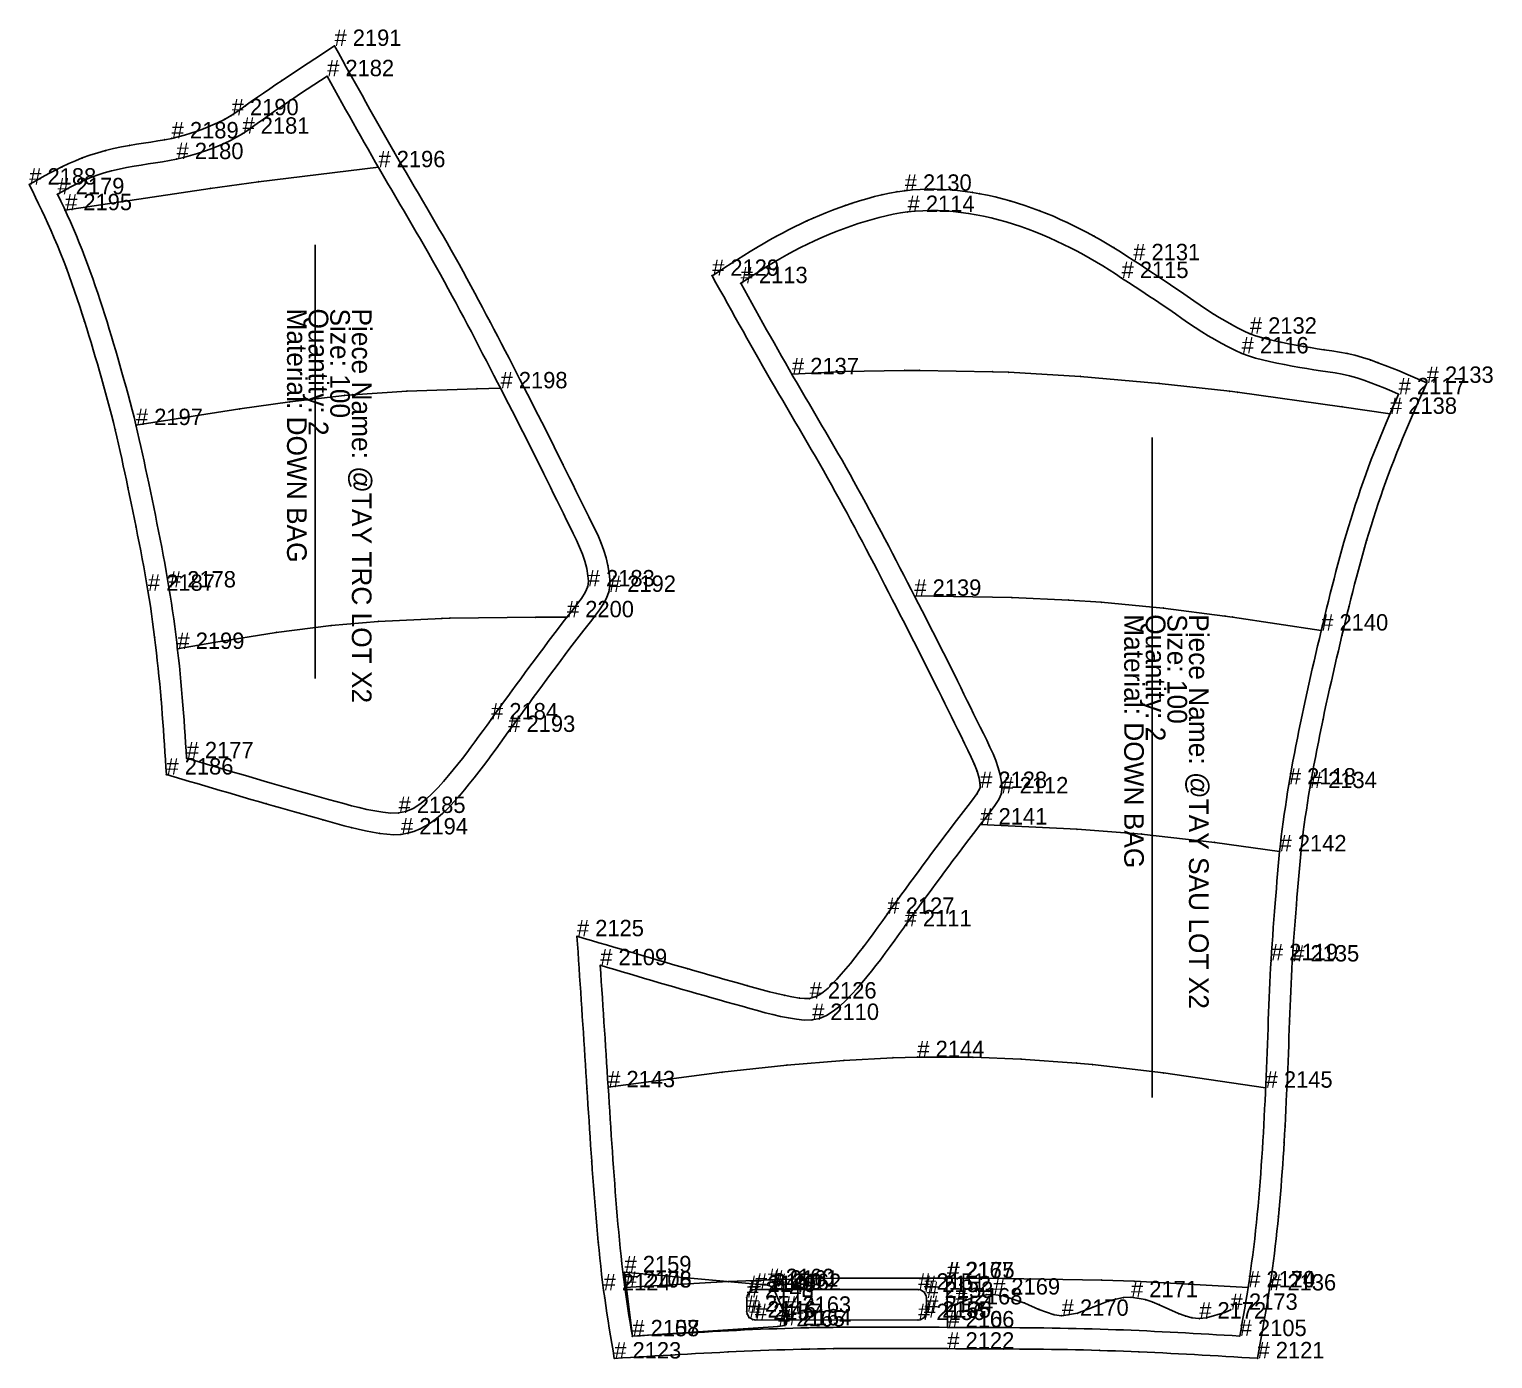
# Model space of a CAD drawing. Header units: metres. Extents: x 0 to 14781, y -73 to 3955.
# Drawn here: x 9127 to 10021, y 2859 to 3670 of the extents above; entities that cross this region are included whole.
import ezdxf

# ---------------------------------------------------------------- set-up
doc = ezdxf.new("R2010")
doc.units = ezdxf.units.M

# ---------------------------------------------------------------- blocks, each defined once
blk = doc.blocks.new('83')
at = {"layer": '1'}
blk.add_lwpolyline([(9877.52, 2858.81), (9872.7, 2859.1), (9867.88, 2859.39), (9863.06, 2859.67), (9858.24, 2859.96), (9853.42, 2860.24), (9848.6, 2860.51), (9843.78, 2860.79), (9838.96, 2861.05), (9834.13, 2861.31), (9829.31, 2861.57), (9824.49, 2861.82), (9819.67, 2862.06), (9814.85, 2862.29), (9810.03, 2862.51), (9805.2, 2862.72), (9800.38, 2862.92), (9795.56, 2863.11), (9790.74, 2863.29), (9785.91, 2863.46), (9781.09, 2863.61), (9776.19, 2863.74), (9771.3, 2863.87), (9766.4, 2863.98), (9761.5, 2864.08), (9756.61, 2864.17), (9751.71, 2864.24), (9746.81, 2864.31), (9741.91, 2864.37), (9737.01, 2864.42), (9732.11, 2864.47), (9727.22, 2864.51), (9722.32, 2864.54), (9717.42, 2864.57), (9712.52, 2864.59), (9707.62, 2864.62), (9702.72, 2864.64), (9697.82, 2864.66), (9692.92, 2864.68), (9688.02, 2864.7), (9683.06, 2864.72), (9678.1, 2864.75), (9673.14, 2864.77), (9668.18, 2864.79), (9663.22, 2864.81), (9658.26, 2864.83), (9653.31, 2864.84), (9648.35, 2864.85), (9643.39, 2864.85), (9638.43, 2864.84), (9633.47, 2864.82), (9628.51, 2864.79), (9623.56, 2864.75), (9618.6, 2864.7), (9613.64, 2864.63), (9608.69, 2864.55), (9603.73, 2864.46), (9598.76, 2864.34), (9593.8, 2864.21), (9588.83, 2864.07), (9583.86, 2863.91), (9578.9, 2863.74), (9573.93, 2863.55), (9568.96, 2863.35), (9564, 2863.14), (9559.03, 2862.91), (9554.07, 2862.68), (9549.11, 2862.44), (9544.14, 2862.18), (9539.18, 2861.92), (9534.21, 2861.65), (9529.25, 2861.37), (9524.29, 2861.09), (9519.32, 2860.8), (9514.36, 2860.51), (9509.4, 2860.21), (9504.43, 2859.91), (9499.47, 2859.61), (9494.51, 2859.3), (9489.54, 2858.99), (9484.58, 2858.68), (9483.8, 2863.3), (9483.03, 2867.92), (9482.27, 2872.53), (9481.51, 2877.15), (9480.78, 2881.77), (9480.06, 2886.4), (9479.37, 2891.03), (9478.7, 2895.66), (9478.07, 2900.29), (9477.44, 2905.19), (9476.85, 2910.09), (9476.29, 2914.99), (9475.76, 2919.9), (9475.26, 2924.81), (9474.77, 2929.72), (9474.31, 2934.65), (9473.86, 2939.59), (9473.43, 2944.52), (9473.01, 2949.46), (9472.61, 2954.4), (9472.22, 2959.34), (9471.84, 2964.28), (9471.48, 2969.22), (9471.12, 2974.16), (9470.77, 2979.1), (9470.43, 2984.04), (9470.1, 2988.99), (9469.77, 2993.93), (9469.45, 2998.88), (9469.13, 3003.82), (9468.82, 3008.77), (9468.5, 3013.71), (9468.19, 3018.66), (9467.88, 3023.6), (9467.56, 3028.5), (9467.25, 3033.39), (9466.94, 3038.28), (9466.62, 3043.18), (9466.3, 3048.07), (9465.98, 3052.96), (9465.67, 3057.85), (9465.34, 3062.75), (9465.02, 3067.64), (9464.7, 3072.53), (9464.38, 3077.43), (9464.06, 3082.32), (9463.73, 3087.21), (9463.41, 3092.1), (9463.08, 3097), (9462.76, 3101.89), (9462.43, 3106.78), (9462.11, 3111.67), (9461.78, 3116.56), (9466.26, 3115.23), (9470.75, 3113.9), (9475.23, 3112.57), (9479.72, 3111.23), (9484.2, 3109.9), (9488.69, 3108.58), (9493.17, 3107.25), (9497.66, 3105.93), (9502.15, 3104.61), (9506.64, 3103.29), (9511.13, 3101.98), (9515.62, 3100.67), (9520.12, 3099.37), (9524.61, 3098.07), (9529.11, 3096.77), (9533.71, 3095.46), (9538.31, 3094.14), (9542.91, 3092.84), (9547.51, 3091.53), (9552.11, 3090.23), (9556.71, 3088.94), (9561.31, 3087.64), (9565.9, 3086.34), (9570.38, 3085.08), (9574.86, 3083.85), (9579.36, 3082.66), (9583.87, 3081.54), (9588.42, 3080.51), (9593, 3079.6), (9597.63, 3078.83), (9600.77, 3078.46), (9603.89, 3078.52), (9607.83, 3079.66), (9610.09, 3080.91), (9612.19, 3082.41), (9615.17, 3084.92), (9617.97, 3087.63), (9620.64, 3090.47), (9623.22, 3093.4), (9626.02, 3096.69), (9628.78, 3100), (9631.49, 3103.35), (9634.16, 3106.73), (9636.79, 3110.14), (9639.77, 3114.12), (9642.72, 3118.12), (9645.64, 3122.15), (9648.55, 3126.19), (9651.45, 3130.24), (9654.19, 3134.04), (9656.93, 3137.83), (9659.69, 3141.61), (9662.45, 3145.39), (9665.22, 3149.17), (9667.99, 3152.93), (9670.76, 3156.7), (9673.32, 3160.16), (9675.88, 3163.62), (9678.45, 3167.07), (9681.03, 3170.53), (9683.62, 3173.98), (9686.49, 3177.78), (9689.36, 3181.57), (9692.24, 3185.35), (9695.11, 3189.11), (9697.98, 3192.83), (9700.68, 3196.33), (9703.39, 3199.87), (9706.15, 3203.52), (9708.05, 3207.11), (9708.07, 3208.91), (9707.39, 3213.18), (9706.16, 3217.32), (9704.6, 3221.35), (9702.62, 3225.84), (9700.52, 3230.26), (9698.36, 3234.65), (9696.39, 3238.65), (9694.43, 3242.64), (9692.46, 3246.64), (9690.5, 3250.64), (9688.53, 3254.65), (9686.56, 3258.64), (9684.59, 3262.64), (9682.61, 3266.64), (9680.48, 3270.92), (9678.35, 3275.19), (9676.2, 3279.47), (9674.05, 3283.73), (9671.9, 3288), (9669.74, 3292.26), (9667.57, 3296.52), (9665.4, 3300.78), (9663.23, 3305.04), (9661.05, 3309.29), (9658.87, 3313.55), (9656.69, 3317.8), (9654.42, 3322.21), (9652.15, 3326.62), (9649.88, 3331.03), (9647.6, 3335.43), (9645.32, 3339.83), (9643.03, 3344.23), (9640.73, 3348.63), (9638.43, 3353.02), (9636.12, 3357.41), (9633.79, 3361.79), (9631.46, 3366.16), (9629.12, 3370.53), (9626.76, 3374.89), (9624.39, 3379.25), (9622.01, 3383.6), (9619.61, 3387.94), (9617.2, 3392.27), (9614.77, 3396.59), (9612.33, 3400.9), (9609.88, 3405.19), (9607.41, 3409.48), (9604.93, 3413.76), (9602.44, 3418.04), (9599.94, 3422.32), (9597.44, 3426.59), (9594.94, 3430.86), (9592.44, 3435.13), (9589.94, 3439.4), (9587.44, 3443.67), (9584.95, 3447.95), (9582.46, 3452.23), (9580.03, 3456.44), (9577.61, 3460.64), (9575.2, 3464.86), (9572.8, 3469.07), (9570.4, 3473.3), (9568.01, 3477.52), (9565.63, 3481.75), (9563.25, 3485.98), (9560.87, 3490.21), (9558.5, 3494.45), (9556.13, 3498.69), (9553.77, 3502.93), (9551.41, 3507.17), (9549.05, 3511.41), (9546.69, 3515.65), (9544.33, 3519.9), (9548.2, 3522.4), (9552.07, 3524.91), (9555.96, 3527.4), (9559.85, 3529.87), (9563.75, 3532.32), (9567.68, 3534.74), (9571.62, 3537.13), (9575.58, 3539.48), (9579.58, 3541.77), (9583.6, 3544.02), (9587.28, 3546.01), (9590.99, 3547.94), (9594.73, 3549.83), (9598.49, 3551.66), (9602.28, 3553.43), (9606.09, 3555.14), (9609.98, 3556.8), (9613.9, 3558.41), (9617.84, 3559.95), (9621.81, 3561.43), (9625.8, 3562.84), (9629.82, 3564.2), (9634.33, 3565.63), (9638.88, 3566.98), (9643.45, 3568.22), (9648.06, 3569.35), (9652.69, 3570.33), (9657.34, 3571.17), (9662.02, 3571.84), (9662.23, 3571.86), (9666.81, 3572.34), (9671.4, 3572.65), (9676.01, 3572.8), (9680.61, 3572.8), (9685.22, 3572.66), (9689.77, 3572.38), (9694.31, 3571.98), (9698.84, 3571.45), (9703.35, 3570.8), (9707.84, 3570.03), (9712.51, 3569.11), (9717.15, 3568.07), (9721.76, 3566.93), (9726.35, 3565.67), (9730.9, 3564.31), (9735.42, 3562.85), (9739.91, 3561.29), (9744.36, 3559.64), (9748.63, 3557.97), (9752.86, 3556.21), (9757.05, 3554.37), (9761.22, 3552.46), (9765.35, 3550.48), (9769.45, 3548.43), (9773.51, 3546.32), (9777.54, 3544.14), (9781.67, 3541.83), (9785.75, 3539.46), (9789.79, 3537.01), (9793.76, 3534.52), (9797.69, 3531.98), (9801.6, 3529.41), (9805.75, 3526.7), (9809.9, 3523.98), (9814.04, 3521.26), (9818.18, 3518.53), (9822.31, 3515.79), (9826.42, 3513.03), (9830.52, 3510.24), (9834.6, 3507.43), (9838.54, 3504.67), (9842.48, 3501.93), (9846.45, 3499.24), (9850.48, 3496.65), (9854.14, 3494.44), (9857.85, 3492.3), (9861.59, 3490.21), (9865.29, 3488.18), (9869.04, 3486.25), (9872.88, 3484.54), (9876.34, 3483.27), (9879.86, 3482.18), (9883.87, 3481.11), (9887.9, 3480.16), (9891.95, 3479.3), (9896.52, 3478.38), (9901.09, 3477.51), (9905.67, 3476.69), (9909.81, 3476), (9913.96, 3475.34), (9918.12, 3474.73), (9922.83, 3474.06), (9927.53, 3473.34), (9932.2, 3472.47), (9936.99, 3471.35), (9941.74, 3470), (9946.44, 3468.48), (9951.1, 3466.83), (9955.42, 3465.21), (9959.71, 3463.52), (9963.97, 3461.79), (9968.22, 3460), (9972.45, 3458.19), (9976.67, 3456.35), (9980.89, 3454.51), (9979.02, 3450.28), (9977.15, 3446.06), (9975.28, 3441.83), (9973.43, 3437.6), (9971.59, 3433.36), (9969.76, 3429.11), (9967.96, 3424.86), (9966.18, 3420.6), (9964.42, 3416.32), (9962.66, 3411.93), (9960.92, 3407.52), (9959.22, 3403.1), (9957.55, 3398.67), (9955.92, 3394.22), (9954.32, 3389.76), (9952.76, 3385.29), (9951.24, 3380.81), (9949.75, 3376.31), (9948.3, 3371.81), (9946.89, 3367.29), (9945.5, 3362.76), (9944.15, 3358.23), (9942.83, 3353.68), (9941.58, 3349.26), (9940.35, 3344.82), (9939.15, 3340.38), (9937.97, 3335.94), (9936.81, 3331.48), (9935.68, 3327.02), (9934.55, 3322.56), (9933.45, 3318.1), (9932.35, 3313.63), (9931.27, 3309.15), (9930.19, 3304.68), (9929.12, 3300.2), (9928.02, 3295.57), (9926.93, 3290.93), (9925.84, 3286.29), (9924.77, 3281.65), (9923.7, 3277.01), (9922.64, 3272.36), (9921.59, 3267.71), (9920.56, 3263.06), (9919.54, 3258.41), (9918.53, 3253.76), (9917.54, 3249.1), (9916.56, 3244.43), (9915.61, 3239.77), (9914.67, 3235.1), (9913.75, 3230.43), (9912.86, 3225.75), (9911.98, 3221.07), (9911.13, 3216.38), (9910.3, 3211.69), (9909.5, 3207), (9908.76, 3202.55), (9908.05, 3198.1), (9907.37, 3193.64), (9906.71, 3189.18), (9906.08, 3184.71), (9905.49, 3180.24), (9904.93, 3175.77), (9904.41, 3171.29), (9903.93, 3166.81), (9903.48, 3162.37), (9903.07, 3157.93), (9902.69, 3153.48), (9902.32, 3149.03), (9901.97, 3144.58), (9901.63, 3140.13), (9901.28, 3135.68), (9900.9, 3130.75), (9900.51, 3125.82), (9900.12, 3120.89), (9899.75, 3115.95), (9899.39, 3111.02), (9899.05, 3106.08), (9898.74, 3101.15), (9898.48, 3096.6), (9898.24, 3092.06), (9898.02, 3087.51), (9897.82, 3082.96), (9897.63, 3078.41), (9897.45, 3073.86), (9897.28, 3069.31), (9897.11, 3064.76), (9896.92, 3059.82), (9896.74, 3054.88), (9896.55, 3049.94), (9896.36, 3045.01), (9896.16, 3040.07), (9895.96, 3035.14), (9895.76, 3030.2), (9895.54, 3025.27), (9895.32, 3020.33), (9895.09, 3015.4), (9894.85, 3010.46), (9894.6, 3005.53), (9894.34, 3000.6), (9894.07, 2995.66), (9893.78, 2990.73), (9893.51, 2986.19), (9893.22, 2981.66), (9892.91, 2977.12), (9892.59, 2972.59), (9892.26, 2968.05), (9891.91, 2963.52), (9891.53, 2958.99), (9891.14, 2954.46), (9890.73, 2949.93), (9890.3, 2945.41), (9889.84, 2940.88), (9889.37, 2936.35), (9888.86, 2931.82), (9888.34, 2927.3), (9887.79, 2922.78), (9887.21, 2918.26), (9886.61, 2913.75), (9885.98, 2909.24), (9885.33, 2904.73), (9884.65, 2900.23), (9883.93, 2895.62), (9883.18, 2891.01), (9882.41, 2886.4), (9881.63, 2881.8), (9880.82, 2877.2), (9880.01, 2872.6), (9879.18, 2868), (9878.35, 2863.41)], close=True, dxfattribs=at)
at = {"layer": '14'}
blk.add_lwpolyline([(9866.66, 2872.37), (9861.93, 2872.65), (9857.2, 2872.93), (9852.47, 2873.2), (9847.74, 2873.48), (9843.01, 2873.75), (9838.28, 2874.02), (9833.55, 2874.28), (9828.81, 2874.54), (9824.08, 2874.79), (9819.35, 2875.03), (9814.62, 2875.26), (9809.89, 2875.49), (9805.15, 2875.7), (9800.42, 2875.91), (9795.69, 2876.1), (9790.96, 2876.28), (9786.22, 2876.45), (9781.49, 2876.6), (9776.57, 2876.75), (9771.66, 2876.87), (9766.74, 2876.99), (9761.83, 2877.09), (9756.92, 2877.18), (9752, 2877.26), (9747.08, 2877.33), (9742.17, 2877.38), (9737.25, 2877.44), (9732.33, 2877.48), (9727.42, 2877.52), (9722.5, 2877.55), (9717.58, 2877.57), (9712.67, 2877.6), (9707.75, 2877.62), (9702.83, 2877.64), (9697.91, 2877.66), (9693, 2877.68), (9688.08, 2877.7), (9683.1, 2877.72), (9678.11, 2877.75), (9673.13, 2877.77), (9668.15, 2877.8), (9663.17, 2877.82), (9658.18, 2877.84), (9653.2, 2877.85), (9648.22, 2877.86), (9643.24, 2877.86), (9638.26, 2877.85), (9633.28, 2877.83), (9628.3, 2877.81), (9623.32, 2877.76), (9618.34, 2877.71), (9613.36, 2877.64), (9608.38, 2877.56), (9603.4, 2877.46), (9598.5, 2877.34), (9593.59, 2877.21), (9588.69, 2877.06), (9583.79, 2876.89), (9578.89, 2876.71), (9573.99, 2876.52), (9569.09, 2876.31), (9564.19, 2876.09), (9559.29, 2875.87), (9554.39, 2875.63), (9549.5, 2875.38), (9544.6, 2875.12), (9539.7, 2874.85), (9534.8, 2874.58), (9529.9, 2874.3), (9525.01, 2874.02), (9520.11, 2873.73), (9515.21, 2873.43), (9510.31, 2873.14), (9505.41, 2872.84), (9500.52, 2872.54), (9495.62, 2872.24), (9494.91, 2876.48), (9494.21, 2880.73), (9493.52, 2884.99), (9492.84, 2889.24), (9492.18, 2893.5), (9491.56, 2897.76), (9490.96, 2902.02), (9490.33, 2906.83), (9489.75, 2911.64), (9489.2, 2916.45), (9488.68, 2921.27), (9488.19, 2926.1), (9487.72, 2930.92), (9487.26, 2935.84), (9486.82, 2940.76), (9486.39, 2945.68), (9485.98, 2950.6), (9485.58, 2955.52), (9485.19, 2960.45), (9484.82, 2965.37), (9484.45, 2970.3), (9484.1, 2975.22), (9483.75, 2980.15), (9483.41, 2985.07), (9483.08, 2990), (9482.75, 2994.93), (9482.43, 2999.86), (9482.11, 3004.79), (9481.79, 3009.72), (9481.48, 3014.65), (9481.16, 3019.57), (9480.85, 3024.5), (9480.53, 3029.46), (9480.21, 3034.42), (9479.89, 3039.37), (9479.56, 3044.33), (9479.24, 3049.29), (9478.92, 3054.24), (9478.59, 3059.2), (9478.27, 3064.15), (9477.94, 3069.11), (9477.61, 3074.06), (9477.28, 3079.02), (9476.96, 3083.98), (9476.63, 3088.93), (9476.3, 3093.89), (9475.97, 3098.84), (9480.47, 3097.51), (9484.97, 3096.17), (9489.46, 3094.83), (9493.96, 3093.5), (9498.46, 3092.17), (9502.96, 3090.84), (9507.47, 3089.52), (9511.97, 3088.2), (9516.48, 3086.89), (9520.99, 3085.58), (9525.51, 3084.28), (9530.15, 3082.95), (9534.79, 3081.63), (9539.44, 3080.32), (9544.08, 3079), (9548.72, 3077.69), (9553.36, 3076.38), (9558, 3075.07), (9562.63, 3073.76), (9567.3, 3072.44), (9571.97, 3071.13), (9576.66, 3069.88), (9581.38, 3068.71), (9586.13, 3067.64), (9590.93, 3066.69), (9595.8, 3065.91), (9600.65, 3065.37), (9605.42, 3065.43), (9609.95, 3066.4), (9614.27, 3068.21), (9618.37, 3070.72), (9622.28, 3073.77), (9625.99, 3077.22), (9629.52, 3080.91), (9632.89, 3084.68), (9635.91, 3088.21), (9638.82, 3091.7), (9641.64, 3095.18), (9644.39, 3098.68), (9647.1, 3102.21), (9650.06, 3106.18), (9653.01, 3110.2), (9655.95, 3114.25), (9658.88, 3118.32), (9661.81, 3122.38), (9661.95, 3122.57), (9664.69, 3126.36), (9667.43, 3130.14), (9670.18, 3133.92), (9672.94, 3137.69), (9675.69, 3141.46), (9678.46, 3145.23), (9681.23, 3148.98), (9683.77, 3152.43), (9686.32, 3155.86), (9688.88, 3159.3), (9691.44, 3162.73), (9694.01, 3166.16), (9696.85, 3169.95), (9699.7, 3173.73), (9702.56, 3177.49), (9705.43, 3181.23), (9708.31, 3184.95), (9711.27, 3188.73), (9714.22, 3192.55), (9717.12, 3196.48), (9719.45, 3200.02), (9721.02, 3203.81), (9721.36, 3207.17), (9721.09, 3210.62), (9720.28, 3215.12), (9719.12, 3219.5), (9717.65, 3223.78), (9715.96, 3227.98), (9714.09, 3232.12), (9712.11, 3236.21), (9710.08, 3240.28), (9708.08, 3244.31), (9706.09, 3248.34), (9704.11, 3252.37), (9702.13, 3256.39), (9700.16, 3260.41), (9698.19, 3264.42), (9696.22, 3268.44), (9694.24, 3272.45), (9692.11, 3276.74), (9689.98, 3281.02), (9687.83, 3285.31), (9685.67, 3289.59), (9683.51, 3293.87), (9681.34, 3298.15), (9679.16, 3302.43), (9676.98, 3306.71), (9674.8, 3310.98), (9672.61, 3315.25), (9670.42, 3319.52), (9668.22, 3323.79), (9665.95, 3328.22), (9663.66, 3332.65), (9661.38, 3337.08), (9659.09, 3341.5), (9656.8, 3345.92), (9654.5, 3350.34), (9652.2, 3354.76), (9649.88, 3359.17), (9647.56, 3363.57), (9645.23, 3367.97), (9642.89, 3372.36), (9640.54, 3376.75), (9638.17, 3381.13), (9635.8, 3385.5), (9633.4, 3389.87), (9631, 3394.22), (9628.57, 3398.57), (9626.14, 3402.91), (9623.69, 3407.22), (9621.23, 3411.53), (9618.75, 3415.83), (9616.26, 3420.12), (9613.77, 3424.41), (9611.26, 3428.69), (9608.76, 3432.98), (9606.25, 3437.26), (9603.74, 3441.54), (9601.23, 3445.82), (9598.73, 3450.11), (9596.23, 3454.39), (9593.74, 3458.69), (9591.42, 3462.71), (9589.11, 3466.75), (9586.81, 3470.78), (9584.51, 3474.82), (9582.22, 3478.87), (9579.94, 3482.91), (9577.66, 3486.96), (9575.38, 3491.02), (9573.11, 3495.07), (9570.85, 3499.13), (9568.58, 3503.19), (9566.32, 3507.25), (9564.06, 3511.31), (9561.8, 3515.37), (9565.76, 3517.92), (9569.73, 3520.47), (9573.72, 3522.99), (9577.72, 3525.48), (9581.74, 3527.92), (9585.8, 3530.31), (9589.9, 3532.63), (9594.09, 3534.91), (9598.33, 3537.1), (9602.62, 3539.22), (9606.94, 3541.26), (9611.3, 3543.21), (9615.7, 3545.08), (9620.14, 3546.87), (9624.61, 3548.58), (9629.12, 3550.2), (9633.65, 3551.75), (9637.88, 3553.1), (9642.13, 3554.36), (9646.41, 3555.52), (9650.72, 3556.57), (9655.04, 3557.49), (9659.39, 3558.27), (9663.77, 3558.89), (9668.39, 3559.36), (9673.04, 3559.65), (9677.69, 3559.77), (9682.36, 3559.72), (9687.03, 3559.51), (9691.69, 3559.14), (9696.34, 3558.63), (9700.98, 3557.98), (9705.59, 3557.2), (9710.22, 3556.29), (9714.82, 3555.25), (9719.38, 3554.09), (9723.92, 3552.83), (9728.42, 3551.45), (9732.89, 3549.96), (9737.33, 3548.38), (9741.73, 3546.7), (9746.1, 3544.93), (9750.43, 3543.07), (9754.72, 3541.12), (9758.98, 3539.1), (9763.2, 3537.01), (9767.37, 3534.84), (9771.51, 3532.61), (9775.38, 3530.44), (9779.21, 3528.22), (9783, 3525.92), (9786.85, 3523.5), (9790.67, 3521.03), (9794.48, 3518.54), (9798.61, 3515.83), (9802.74, 3513.13), (9806.87, 3510.42), (9810.99, 3507.7), (9815.1, 3504.97), (9819.2, 3502.22), (9823.28, 3499.44), (9827.35, 3496.64), (9831.37, 3493.83), (9835.39, 3491.03), (9839.45, 3488.28), (9843.56, 3485.63), (9847.46, 3483.27), (9851.42, 3480.99), (9855.41, 3478.76), (9859.49, 3476.53), (9863.63, 3474.41), (9867.86, 3472.51), (9872.02, 3470.98), (9876.27, 3469.67), (9880.56, 3468.53), (9884.89, 3467.51), (9889.23, 3466.58), (9893.96, 3465.63), (9898.7, 3464.73), (9903.44, 3463.88), (9907.65, 3463.18), (9911.86, 3462.51), (9916.08, 3461.89), (9920.5, 3461.26), (9924.92, 3460.58), (9929.3, 3459.77), (9933.73, 3458.74), (9938.11, 3457.51), (9942.45, 3456.11), (9946.75, 3454.57), (9951.02, 3452.91), (9955.27, 3451.17), (9959.5, 3449.37), (9963.73, 3447.54), (9961.8, 3443.16), (9959.87, 3438.78), (9957.96, 3434.4), (9956.06, 3430.01), (9954.2, 3425.6), (9952.36, 3421.19), (9950.55, 3416.71), (9948.77, 3412.21), (9947.04, 3407.71), (9945.34, 3403.18), (9943.68, 3398.64), (9942.05, 3394.09), (9940.47, 3389.52), (9938.91, 3384.95), (9937.4, 3380.36), (9935.92, 3375.76), (9934.47, 3371.14), (9933.06, 3366.52), (9931.67, 3361.89), (9930.33, 3357.25), (9929.06, 3352.77), (9927.82, 3348.29), (9926.6, 3343.79), (9925.41, 3339.3), (9924.24, 3334.79), (9923.08, 3330.28), (9921.95, 3325.77), (9920.83, 3321.25), (9919.72, 3316.73), (9918.63, 3312.21), (9917.54, 3307.68), (9916.46, 3303.16), (9915.35, 3298.48), (9914.25, 3293.81), (9913.16, 3289.14), (9912.07, 3284.46), (9910.99, 3279.78), (9909.93, 3275.1), (9908.87, 3270.42), (9907.83, 3265.73), (9906.8, 3261.04), (9905.79, 3256.35), (9904.79, 3251.66), (9903.81, 3246.96), (9902.84, 3242.26), (9901.9, 3237.55), (9900.97, 3232.84), (9900.07, 3228.13), (9899.19, 3223.41), (9898.33, 3218.69), (9897.49, 3213.96), (9896.68, 3209.23), (9895.93, 3204.7), (9895.21, 3200.16), (9894.51, 3195.61), (9893.84, 3191.06), (9893.2, 3186.51), (9892.6, 3181.95), (9892.03, 3177.39), (9891.5, 3172.82), (9891, 3168.26), (9890.55, 3163.76), (9890.14, 3159.25), (9889.75, 3154.75), (9889.38, 3150.24), (9889.02, 3145.73), (9888.67, 3141.22), (9888.32, 3136.71), (9887.93, 3131.74), (9887.54, 3126.77), (9887.16, 3121.8), (9886.78, 3116.83), (9886.42, 3111.86), (9886.08, 3106.89), (9885.76, 3101.92), (9885.5, 3097.35), (9885.26, 3092.78), (9885.04, 3088.21), (9884.83, 3083.63), (9884.65, 3079.06), (9884.47, 3074.49), (9884.29, 3069.91), (9884.12, 3065.34), (9883.94, 3060.42), (9883.75, 3055.49), (9883.57, 3050.57), (9883.38, 3045.65), (9883.18, 3040.73), (9882.98, 3035.81), (9882.78, 3030.88), (9882.57, 3025.96), (9882.34, 3021.04), (9882.12, 3016.12), (9881.88, 3011.2), (9881.63, 3006.28), (9881.37, 3001.36), (9881.09, 2996.44), (9880.81, 2991.52), (9880.5, 2986.54), (9880.18, 2981.55), (9879.84, 2976.57), (9879.48, 2971.59), (9879.1, 2966.61), (9878.7, 2961.63), (9878.28, 2956.66), (9877.83, 2951.68), (9877.36, 2946.71), (9876.86, 2941.74), (9876.34, 2936.78), (9875.79, 2931.82), (9875.2, 2926.86), (9874.59, 2921.91), (9873.94, 2916.96), (9873.26, 2912.01), (9872.54, 2907.08), (9871.79, 2902.14), (9871.11, 2897.88), (9870.41, 2893.62), (9869.68, 2889.37), (9868.94, 2885.12), (9868.19, 2880.87), (9867.43, 2876.62)], close=True, dxfattribs=at)
at = {"layer": '2'}
for p in [(9662.02, 3571.84), (9663.77, 3558.89), (9801.6, 3529.41), (9544.33, 3519.9), (9561.8, 3515.37), (9794.48, 3518.54), (9872.88, 3484.54), (9867.86, 3472.51), (9593.15, 3459.79), (9980.89, 3454.51), (9963.73, 3447.54), (9958.47, 3435.58), (9667.9, 3324.49), (9916.46, 3303.25), (9708.05, 3207.11), (9721.02, 3203.81), (9896.68, 3209.23), (9909.5, 3207), (9708.2, 3184.78), (9891, 3168.4), (9651.45, 3130.24), (9661.95, 3122.57), (9461.78, 3116.56), (9475.97, 3098.84), (9885.76, 3101.92), (9898.74, 3101.15), (9603.89, 3078.52), (9605.42, 3065.43), (9669.72, 3042.72), (9480.85, 3024.33), (9882.48, 3024.06), (9490.83, 2911.35), (9687.8, 2907.61), (9688.21, 2907.7), (9478.07, 2900.29), (9490.96, 2902.02), (9490.96, 2902.02), (9566.98, 2899.28), (9570.52, 2900.74), (9578.15, 2903.51), (9580.63, 2902.58), (9582.29, 2900.52), (9670.26, 2900.72), (9673.81, 2899.24), (9716.01, 2897.74), (9871.79, 2902.14), (9871.79, 2902.14), (9884.65, 2900.23), (9565.52, 2895.75), (9675.26, 2895.67), (9692.97, 2891.72), (9800.22, 2896.09), (9861.15, 2888.41), (9565.51, 2887.24), (9566.97, 2883.7), (9570.5, 2882.23), (9588.35, 2886.63), (9588.48, 2878.91), (9670.17, 2882.14), (9673.7, 2883.59), (9675.18, 2887.09), (9757.93, 2884.77), (9841.9, 2883.1), (9495.62, 2872.24), (9495.62, 2872.24), (9584.63, 2878.23), (9688.08, 2877.7), (9688.08, 2877.7), (9866.66, 2872.37), (9688.02, 2864.7), (9484.58, 2858.68), (9877.52, 2858.81)]:
    blk.add_point(p, dxfattribs=at)
at = {"layer": '3'}
for p in [(9648.06, 3569.35), (9657.34, 3571.17), (9662.02, 3571.84), (9662.23, 3571.86), (9676.01, 3572.8), (9685.22, 3572.66), (9703.35, 3570.8), (9707.84, 3570.03), (9625.8, 3562.84), (9629.82, 3564.2), (9726.35, 3565.67), (9744.36, 3559.64), (9602.28, 3553.43), (9606.09, 3555.14), (9761.22, 3552.46), (9583.6, 3544.02), (9777.54, 3544.14), (9571.62, 3537.13), (9789.79, 3537.01), (9801.6, 3529.41), (9834.6, 3507.43), (9850.48, 3496.65), (9861.59, 3490.21), (9872.88, 3484.54), (9879.86, 3482.18), (9891.95, 3479.3), (9905.67, 3476.69), (9918.12, 3474.73), (9932.2, 3472.47), (9624.88, 3461.39), (9661.92, 3462.14), (9671.18, 3462.15), (9715.65, 3461.33), (9725.53, 3460.95), (9946.44, 3468.48), (9951.1, 3466.83), (9582.46, 3452.23), (9769.18, 3458.4), (9817.34, 3454.21), (9860.57, 3449.36), (9865.37, 3448.76), (9929.1, 3439.95), (9964.42, 3416.32), (9614.77, 3396.59), (9954.32, 3389.76), (9952.76, 3385.29), (9629.12, 3370.53), (9942.83, 3353.68), (9944.15, 3358.23), (9656.69, 3317.8), (9727.52, 3323.34), (9762.24, 3321.87), (9782.05, 3320.55), (9819.88, 3316.93), (9933.45, 3318.1), (9857.59, 3312.12), (9862.29, 3311.46), (9929.12, 3300.2), (9682.61, 3266.64), (9917.54, 3249.1), (9698.36, 3234.65), (9704.6, 3221.35), (9706.16, 3217.32), (9911.13, 3216.38), (9706.15, 3203.52), (9708.05, 3207.11), (9708.07, 3208.91), (9909.5, 3207), (9697.98, 3192.83), (9683.62, 3173.98), (9767.34, 3181.92), (9801.76, 3179.37), (9806.67, 3178.92), (9851.36, 3173.82), (9904.93, 3175.77), (9903.93, 3166.81), (9670.76, 3156.7), (9651.45, 3130.24), (9901.28, 3135.68), (9636.79, 3110.14), (9529.11, 3096.77), (9623.22, 3093.4), (9898.74, 3101.15), (9565.9, 3086.34), (9620.64, 3090.47), (9588.42, 3080.51), (9597.63, 3078.83), (9603.89, 3078.52), (9607.83, 3079.66), (9612.19, 3082.41), (9897.11, 3064.76), (9624.87, 3040.74), (9654.76, 3042.31), (9669.72, 3042.72), (9703.79, 3042.65), (9732.99, 3041.53), (9550.32, 3033.47), (9590.05, 3037.84), (9767.01, 3039.07), (9776.71, 3038.16), (9820.07, 3033.08), (9467.88, 3023.6), (9894.34, 3000.6), (9893.78, 2990.73), (9470.77, 2979.1), (9890.3, 2945.41), (9890.73, 2949.93), (9474.77, 2929.72), (9554.15, 2905.67), (9602.78, 2907.45), (9621.75, 2907.75), (9688.21, 2907.7), (9722.92, 2907.54), (9782.41, 2906.59), (9802.28, 2905.87), (9885.98, 2909.24), (9478.07, 2900.29), (9580.63, 2902.58), (9711.92, 2897.57), (9716.01, 2897.74), (9722.12, 2897.05), (9884.65, 2900.23), (9478.7, 2895.66), (9703.9, 2895.94), (9735.31, 2892.52), (9743.99, 2888.61), (9777.11, 2890.08), (9786.31, 2893.66), (9790.93, 2895.01), (9795.56, 2895.87), (9800.22, 2896.09), (9808.93, 2894.63), (9813.24, 2893.19), (9817.46, 2891.46), (9565.68, 2885.94), (9566.97, 2883.7), (9569.21, 2882.4), (9588.48, 2878.91), (9753.25, 2885.4), (9757.93, 2884.77), (9767.54, 2886.35), (9829.32, 2886.1), (9833.33, 2884.65), (9837.46, 2883.6), (9841.9, 2883.1), (9846.38, 2883.42), (9554.07, 2862.68), (9603.73, 2864.46), (9618.6, 2864.7), (9688.02, 2864.7), (9722.32, 2864.54), (9781.09, 2863.61), (9805.2, 2862.72)]:
    blk.add_point(p, dxfattribs=at)
at = {"layer": '4'}
for p in [(9662.23, 3571.86, 7), (9663.77, 3558.89, 7), (9801.6, 3529.41, 7), (9794.48, 3518.54, 7), (9872.88, 3484.54, 7), (9867.86, 3472.51, 7), (9626.14, 3402.91, 7), (9614.77, 3396.59, 7), (9651.45, 3130.24, 6), (9661.95, 3122.57, 6)]:
    blk.add_point(p, dxfattribs=at)
at = {"layer": '7'}
blk.add_line((9813.21, 3421.13), (9813.24, 3018.08), dxfattribs=at)
at = {"layer": '8'}
blk.add_line((9688.08, 2877.7), (9687.8, 2907.61), dxfattribs=at)
for points in [[(9593.15, 3459.79), (9624.88, 3461.39), (9661.92, 3462.14), (9671.18, 3462.15), (9715.65, 3461.33), (9725.53, 3460.95), (9769.18, 3458.4), (9817.34, 3454.21), (9860.57, 3449.36), (9865.37, 3448.76), (9929.1, 3439.95), (9958.47, 3435.58)], [(9667.9, 3324.49), (9727.52, 3323.34), (9762.24, 3321.87), (9782.05, 3320.55), (9819.88, 3316.93), (9857.59, 3312.12), (9862.29, 3311.46), (9916.46, 3303.25)], [(9708.2, 3184.78), (9767.34, 3181.92), (9801.76, 3179.37), (9806.67, 3178.92), (9851.36, 3173.82), (9891, 3168.4)], [(9480.85, 3024.33), (9550.32, 3033.47), (9590.05, 3037.84), (9624.87, 3040.74), (9654.76, 3042.31), (9669.72, 3042.72), (9703.79, 3042.65), (9732.99, 3041.53), (9767.01, 3039.07), (9776.71, 3038.16), (9820.07, 3033.08), (9882.48, 3024.06)], [(9871.79, 2902.14), (9802.28, 2905.87), (9782.41, 2906.59), (9722.92, 2907.54), (9688.21, 2907.7), (9621.75, 2907.75), (9602.78, 2907.45), (9554.15, 2905.67), (9490.96, 2902.02)], [(9692.97, 2891.72), (9703.9, 2895.94), (9711.92, 2897.57), (9716.01, 2897.74), (9722.12, 2897.05), (9735.31, 2892.52), (9743.99, 2888.61), (9753.25, 2885.4), (9757.93, 2884.77), (9767.54, 2886.35), (9777.11, 2890.08), (9786.31, 2893.66), (9790.93, 2895.01), (9795.56, 2895.87), (9800.22, 2896.09), (9808.93, 2894.63), (9813.24, 2893.19), (9817.46, 2891.46), (9829.32, 2886.1), (9833.33, 2884.65), (9837.46, 2883.6), (9841.9, 2883.1), (9846.38, 2883.42), (9857.53, 2886.86), (9861.15, 2888.41)]]:
    blk.add_lwpolyline(points, dxfattribs=at)
for points in [[(9495.62, 2872.24), (9490.83, 2911.35), (9578.15, 2903.51), (9580.63, 2902.58), (9582.29, 2900.52), (9588.35, 2886.63), (9588.48, 2878.91), (9584.63, 2878.23)], [(9570.5, 2882.23), (9569.21, 2882.4), (9566.97, 2883.7), (9565.68, 2885.94), (9565.51, 2887.24), (9565.52, 2895.75), (9565.69, 2897.04), (9566.98, 2899.28), (9569.22, 2900.57), (9570.52, 2900.74), (9670.26, 2900.72), (9671.56, 2900.54), (9673.81, 2899.24), (9675.1, 2896.97), (9675.26, 2895.67), (9675.18, 2887.09), (9675, 2885.81), (9673.7, 2883.59), (9671.46, 2882.31), (9670.17, 2882.14)]]:
    blk.add_lwpolyline(points, close=True, dxfattribs=at)
at = {"layer": '1'}
for s, p in [('Material: DOWN BAG', (9796.06, 3313.2)), ('Quantity: 2', (9809.26, 3313.2)), ('Size: 100', (9822.46, 3313.2)), ('Piece Name: @TAY SAU LOT X2', (9835.66, 3313.2))]:
    blk.add_text(s, height=12, rotation=270, dxfattribs=at).set_placement(p)
at = {"layer": '2'}
for s, p in [('# 2130', (9662.02, 3571.84)), ('# 2114', (9663.77, 3558.89)), ('# 2131', (9801.6, 3529.41)), ('# 2129', (9544.33, 3519.9)), ('# 2113', (9561.8, 3515.37)), ('# 2115', (9794.48, 3518.54)), ('# 2132', (9872.88, 3484.54)), ('# 2116', (9867.86, 3472.51)), ('# 2137', (9593.15, 3459.79)), ('# 2133', (9980.89, 3454.51)), ('# 2117', (9963.73, 3447.54)), ('# 2138', (9958.47, 3435.58)), ('# 2139', (9667.9, 3324.49)), ('# 2140', (9916.46, 3303.25)), ('# 2118', (9896.68, 3209.23)), ('# 2128', (9708.05, 3207.11)), ('# 2112', (9721.02, 3203.81)), ('# 2134', (9909.5, 3207)), ('# 2141', (9708.2, 3184.78)), ('# 2142', (9891, 3168.4)), ('# 2127', (9651.45, 3130.24)), ('# 2111', (9661.95, 3122.57)), ('# 2125', (9461.78, 3116.56)), ('# 2119', (9885.76, 3101.92)), ('# 2135', (9898.74, 3101.15)), ('# 2109', (9475.97, 3098.84)), ('# 2126', (9603.89, 3078.52)), ('# 2110', (9605.42, 3065.43)), ('# 2144', (9669.72, 3042.72)), ('# 2143', (9480.85, 3024.33)), ('# 2145', (9882.48, 3024.06)), ('# 2159', (9490.83, 2911.35)), ('# 2167', (9687.8, 2907.61)), ('# 2175', (9688.21, 2907.7)), ('# 2124', (9478.07, 2900.29)), ('# 2108', (9490.96, 2902.02)), ('# 2176', (9490.96, 2902.02)), ('# 2148', (9565.52, 2895.75)), ('# 2149', (9566.98, 2899.28)), ('# 2150', (9570.52, 2900.74)), ('# 2160', (9578.15, 2903.51)), ('# 2161', (9580.63, 2902.58)), ('# 2162', (9582.29, 2900.52)), ('# 2151', (9670.26, 2900.72)), ('# 2152', (9673.81, 2899.24)), ('# 2153', (9675.26, 2895.67)), ('# 2169', (9716.01, 2897.74)), ('# 2171', (9800.22, 2896.09)), ('# 2120', (9871.79, 2902.14)), ('# 2174', (9871.79, 2902.14)), ('# 2136', (9884.65, 2900.23)), ('# 2147', (9565.51, 2887.24)), ('# 2163', (9588.35, 2886.63)), ('# 2154', (9675.18, 2887.09)), ('# 2168', (9692.97, 2891.72)), ('# 2173', (9861.15, 2888.41)), ('# 2146', (9566.97, 2883.7)), ('# 2157', (9570.5, 2882.23)), ('# 2165', (9584.63, 2878.23)), ('# 2164', (9588.48, 2878.91)), ('# 2156', (9670.17, 2882.14)), ('# 2155', (9673.7, 2883.59)), ('# 2106', (9688.08, 2877.7)), ('# 2166', (9688.08, 2877.7)), ('# 2170', (9757.93, 2884.77)), ('# 2172', (9841.9, 2883.1)), ('# 2107', (9495.62, 2872.24)), ('# 2158', (9495.62, 2872.24)), ('# 2105', (9866.66, 2872.37)), ('# 2122', (9688.02, 2864.7)), ('# 2123', (9484.58, 2858.68)), ('# 2121', (9877.52, 2858.81))]:
    blk.add_text(s, height=10, dxfattribs=at).set_placement(p)
blk = doc.blocks.new('84')
at = {"layer": '1'}
blk.add_lwpolyline([(9211.02, 3215.32), (9210.72, 3219.89), (9210.42, 3224.47), (9210.11, 3229.05), (9209.8, 3233.63), (9209.48, 3238.2), (9209.16, 3242.78), (9208.82, 3247.36), (9208.47, 3251.93), (9208.1, 3256.51), (9207.72, 3261.08), (9207.3, 3265.84), (9206.87, 3270.61), (9206.41, 3275.37), (9205.93, 3280.13), (9205.42, 3284.89), (9204.89, 3289.64), (9204.34, 3294.39), (9203.76, 3299.14), (9203.16, 3303.88), (9202.52, 3308.62), (9201.86, 3313.36), (9201.17, 3318.09), (9200.44, 3322.82), (9199.69, 3327.54), (9198.87, 3332.41), (9198.02, 3337.28), (9197.15, 3342.15), (9196.25, 3347.01), (9195.32, 3351.87), (9194.37, 3356.72), (9193.41, 3361.58), (9192.43, 3366.42), (9191.44, 3371.27), (9190.44, 3376.12), (9189.44, 3380.96), (9188.43, 3385.8), (9187.42, 3390.65), (9186.5, 3395.06), (9185.58, 3399.46), (9184.65, 3403.87), (9183.71, 3408.27), (9182.75, 3412.67), (9181.77, 3417.06), (9180.76, 3421.45), (9179.72, 3425.83), (9178.59, 3430.37), (9177.43, 3434.9), (9176.24, 3439.43), (9175.02, 3443.95), (9173.78, 3448.46), (9172.52, 3452.97), (9171.29, 3457.34), (9170.05, 3461.7), (9168.79, 3466.06), (9167.52, 3470.42), (9166.23, 3474.77), (9164.93, 3479.12), (9163.61, 3483.46), (9162.28, 3487.79), (9160.92, 3492.12), (9159.54, 3496.45), (9158.01, 3501.16), (9156.45, 3505.86), (9154.86, 3510.55), (9153.23, 3515.23), (9151.56, 3519.89), (9149.84, 3524.54), (9148.07, 3529.15), (9146.26, 3533.74), (9144.39, 3538.31), (9142.48, 3542.87), (9140.51, 3547.4), (9138.5, 3551.91), (9136.67, 3555.89), (9134.82, 3559.85), (9132.93, 3563.81), (9131.03, 3567.75), (9129.12, 3571.69), (9127.2, 3575.62), (9131.16, 3577.87), (9135.14, 3580.09), (9139.13, 3582.27), (9143.14, 3584.39), (9147.19, 3586.43), (9151.28, 3588.38), (9155.42, 3590.2), (9159.61, 3591.89), (9164.28, 3593.56), (9169.03, 3595.06), (9173.82, 3596.38), (9178.67, 3597.56), (9183.55, 3598.6), (9188.45, 3599.51), (9192.76, 3600.22), (9197.06, 3600.88), (9201.37, 3601.54), (9205.66, 3602.22), (9209.95, 3602.97), (9214.2, 3603.83), (9218.15, 3604.76), (9222.07, 3605.81), (9225.96, 3606.98), (9229.82, 3608.26), (9233.65, 3609.65), (9238, 3611.39), (9242.28, 3613.29), (9246.46, 3615.39), (9250.51, 3617.73), (9250.89, 3617.96), (9253.67, 3619.79), (9256.41, 3621.7), (9259.12, 3623.65), (9262.83, 3626.3), (9266.56, 3628.92), (9270.31, 3631.52), (9274.07, 3634.1), (9277.84, 3636.66), (9281.61, 3639.21), (9285.6, 3641.87), (9289.59, 3644.53), (9293.59, 3647.17), (9297.6, 3649.8), (9301.61, 3652.43), (9305.62, 3655.06), (9309.64, 3657.67), (9313.66, 3660.29), (9316.05, 3655.98), (9318.45, 3651.67), (9320.85, 3647.36), (9323.25, 3643.05), (9325.65, 3638.74), (9328.05, 3634.44), (9330.46, 3630.13), (9332.87, 3625.83), (9335.29, 3621.53), (9337.71, 3617.24), (9340.14, 3612.95), (9342.58, 3608.66), (9345.02, 3604.37), (9347.47, 3600.09), (9349.93, 3595.82), (9352.4, 3591.55), (9354.89, 3587.25), (9357.4, 3582.95), (9359.91, 3578.66), (9362.42, 3574.36), (9364.94, 3570.07), (9367.46, 3565.78), (9369.97, 3561.49), (9372.48, 3557.19), (9374.98, 3552.89), (9377.47, 3548.59), (9379.95, 3544.28), (9382.42, 3539.96), (9384.87, 3535.63), (9387.32, 3531.28), (9389.75, 3526.91), (9392.16, 3522.53), (9394.57, 3518.15), (9396.95, 3513.76), (9399.33, 3509.36), (9401.69, 3504.95), (9404.04, 3500.54), (9406.38, 3496.12), (9408.71, 3491.7), (9411.04, 3487.27), (9413.35, 3482.84), (9415.66, 3478.41), (9417.96, 3473.97), (9420.26, 3469.52), (9422.55, 3465.08), (9424.84, 3460.64), (9427.13, 3456.19), (9429.33, 3451.91), (9431.53, 3447.62), (9433.73, 3443.34), (9435.92, 3439.05), (9438.11, 3434.76), (9440.29, 3430.47), (9442.47, 3426.18), (9444.64, 3421.88), (9446.8, 3417.58), (9448.96, 3413.28), (9451.1, 3408.97), (9453.24, 3404.66), (9455.23, 3400.62), (9457.22, 3396.58), (9459.2, 3392.54), (9461.18, 3388.49), (9463.16, 3384.45), (9465.16, 3380.4), (9467.16, 3376.36), (9469.17, 3372.32), (9471.11, 3368.44), (9473.02, 3364.54), (9474.84, 3360.61), (9476.53, 3356.62), (9478.18, 3352.19), (9479.58, 3347.66), (9480.71, 3343.03), (9481.53, 3338.3), (9481.92, 3334.44), (9481.92, 3330.6), (9481.33, 3326.87), (9479.91, 3323.01), (9477.86, 3319.35), (9475.47, 3315.84), (9473.15, 3312.68), (9470.8, 3309.59), (9468.43, 3306.54), (9466.05, 3303.51), (9463.18, 3299.83), (9460.33, 3296.13), (9457.49, 3292.41), (9454.67, 3288.67), (9451.85, 3284.93), (9449.04, 3281.17), (9446.24, 3277.4), (9443.45, 3273.62), (9440.66, 3269.84), (9437.88, 3266.06), (9435.1, 3262.28), (9432.54, 3258.79), (9429.99, 3255.3), (9427.44, 3251.81), (9424.89, 3248.32), (9422.35, 3244.82), (9419.82, 3241.32), (9417.34, 3237.86), (9414.85, 3234.41), (9412.36, 3230.96), (9409.85, 3227.51), (9407.33, 3224.09), (9404.77, 3220.69), (9401.9, 3216.95), (9398.98, 3213.25), (9396.01, 3209.59), (9392.99, 3205.96), (9389.92, 3202.37), (9386.62, 3198.65), (9383.21, 3195.03), (9379.64, 3191.58), (9375.87, 3188.37), (9372.73, 3186.04), (9369.43, 3183.94), (9365.96, 3182.11), (9362.2, 3180.57), (9358.3, 3179.42), (9354.31, 3178.74), (9349.99, 3178.56), (9345.66, 3178.83), (9341.33, 3179.39), (9336.92, 3180.11), (9332.55, 3180.96), (9328.2, 3181.91), (9323.88, 3182.94), (9319.58, 3184.04), (9315.29, 3185.19), (9311.01, 3186.38), (9306.73, 3187.58), (9302.38, 3188.81), (9298.03, 3190.03), (9293.67, 3191.26), (9289.32, 3192.49), (9284.97, 3193.72), (9280.62, 3194.96), (9276.27, 3196.2), (9271.93, 3197.44), (9267.23, 3198.79), (9262.54, 3200.15), (9257.85, 3201.51), (9253.17, 3202.87), (9248.48, 3204.25), (9243.79, 3205.62), (9239.11, 3207), (9234.43, 3208.38), (9229.75, 3209.76), (9225.06, 3211.15), (9220.38, 3212.54), (9215.7, 3213.93)], close=True, dxfattribs=at)
at = {"layer": '14'}
blk.add_lwpolyline([(9223.34, 3225.25), (9223.03, 3229.88), (9222.72, 3234.52), (9222.4, 3239.16), (9222.08, 3243.79), (9221.75, 3248.43), (9221.4, 3253.06), (9221.04, 3257.7), (9220.66, 3262.33), (9220.25, 3267.15), (9219.81, 3271.97), (9219.35, 3276.79), (9218.87, 3281.6), (9218.36, 3286.41), (9217.82, 3291.22), (9217.26, 3296.03), (9216.68, 3300.83), (9216.06, 3305.63), (9215.42, 3310.43), (9214.74, 3315.22), (9214.04, 3320), (9213.3, 3324.78), (9212.54, 3329.56), (9211.71, 3334.48), (9210.86, 3339.4), (9209.97, 3344.31), (9209.06, 3349.22), (9208.12, 3354.13), (9207.17, 3359.03), (9206.2, 3363.93), (9205.21, 3368.82), (9204.21, 3373.72), (9203.2, 3378.61), (9202.19, 3383.5), (9201.17, 3388.39), (9200.15, 3393.28), (9199.22, 3397.74), (9198.29, 3402.2), (9197.35, 3406.66), (9196.4, 3411.12), (9195.43, 3415.57), (9194.43, 3420.01), (9193.41, 3424.45), (9192.35, 3428.88), (9191.21, 3433.5), (9190.03, 3438.12), (9188.82, 3442.72), (9187.58, 3447.32), (9186.31, 3451.91), (9185.04, 3456.5), (9183.79, 3460.91), (9182.54, 3465.32), (9181.27, 3469.73), (9179.99, 3474.13), (9178.69, 3478.52), (9177.37, 3482.92), (9176.04, 3487.3), (9174.69, 3491.68), (9173.31, 3496.06), (9171.92, 3500.43), (9170.47, 3504.88), (9169, 3509.31), (9167.51, 3513.74), (9165.98, 3518.16), (9164.41, 3522.57), (9162.81, 3526.96), (9161.17, 3531.34), (9159.49, 3535.7), (9157.77, 3540.04), (9156, 3544.36), (9154.18, 3548.66), (9152.31, 3552.94), (9150.38, 3557.19), (9148.42, 3561.38), (9146.43, 3565.55), (9144.41, 3569.72), (9148.31, 3571.87), (9152.22, 3573.98), (9156.17, 3576.01), (9160.17, 3577.92), (9164.24, 3579.67), (9168.58, 3581.28), (9173, 3582.7), (9177.49, 3583.93), (9182.03, 3585.01), (9186.6, 3585.96), (9191.19, 3586.79), (9195.54, 3587.5), (9199.88, 3588.17), (9204.22, 3588.83), (9208.55, 3589.52), (9212.86, 3590.28), (9217.15, 3591.15), (9221.46, 3592.15), (9225.74, 3593.3), (9229.98, 3594.57), (9234.19, 3595.97), (9238.36, 3597.49), (9242.32, 3599.05), (9246.22, 3600.74), (9250.05, 3602.56), (9253.8, 3604.54), (9257.44, 3606.69), (9260.51, 3608.7), (9263.52, 3610.81), (9266.51, 3612.95), (9270.21, 3615.59), (9273.92, 3618.2), (9277.64, 3620.79), (9281.38, 3623.35), (9285.12, 3625.9), (9288.89, 3628.43), (9292.93, 3631.12), (9296.98, 3633.8), (9301.04, 3636.46), (9305.1, 3639.12), (9309.17, 3641.78), (9311.43, 3637.72), (9313.69, 3633.65), (9315.95, 3629.59), (9318.22, 3625.54), (9320.48, 3621.48), (9322.75, 3617.42), (9325.03, 3613.37), (9327.3, 3609.32), (9329.59, 3605.27), (9331.88, 3601.23), (9334.18, 3597.19), (9336.48, 3593.15), (9338.79, 3589.12), (9341.11, 3585.09), (9343.6, 3580.8), (9346.1, 3576.51), (9348.6, 3572.23), (9351.11, 3567.94), (9353.62, 3563.66), (9356.13, 3559.38), (9358.63, 3555.1), (9361.14, 3550.82), (9363.63, 3546.53), (9366.12, 3542.23), (9368.59, 3537.94), (9371.06, 3533.63), (9373.5, 3529.32), (9375.94, 3524.98), (9378.37, 3520.63), (9380.77, 3516.27), (9383.16, 3511.91), (9385.54, 3507.53), (9387.91, 3503.15), (9390.26, 3498.77), (9392.6, 3494.37), (9394.93, 3489.98), (9397.25, 3485.57), (9399.56, 3481.16), (9401.87, 3476.75), (9404.17, 3472.33), (9406.46, 3467.91), (9408.75, 3463.48), (9411.03, 3459.06), (9413.31, 3454.63), (9415.59, 3450.2), (9417.79, 3445.93), (9419.98, 3441.66), (9422.17, 3437.38), (9424.36, 3433.11), (9426.54, 3428.83), (9428.71, 3424.56), (9430.88, 3420.28), (9433.05, 3416), (9435.2, 3411.71), (9437.35, 3407.43), (9439.48, 3403.14), (9441.61, 3398.85), (9443.59, 3394.84), (9445.56, 3390.83), (9447.53, 3386.82), (9449.5, 3382.8), (9451.47, 3378.78), (9453.45, 3374.75), (9455.44, 3370.72), (9457.45, 3366.69), (9459.5, 3362.57), (9461.51, 3358.42), (9463.4, 3354.24), (9465.11, 3349.99), (9466.58, 3345.65), (9467.73, 3341.22), (9468.5, 3336.67), (9468.73, 3333.4), (9468.39, 3330.22), (9466.82, 3326.42), (9464.49, 3322.89), (9461.58, 3318.95), (9458.64, 3315.13), (9455.68, 3311.35), (9452.82, 3307.67), (9449.96, 3303.96), (9447.12, 3300.23), (9444.28, 3296.49), (9441.45, 3292.73), (9438.63, 3288.96), (9435.82, 3285.17), (9433.02, 3281.39), (9430.22, 3277.59), (9427.43, 3273.8), (9424.65, 3270.01), (9422.08, 3266.51), (9419.52, 3263.01), (9416.97, 3259.52), (9414.41, 3256.01), (9411.86, 3252.5), (9409.32, 3248.98), (9406.86, 3245.56), (9404.39, 3242.13), (9401.92, 3238.72), (9399.45, 3235.32), (9396.96, 3231.95), (9394.46, 3228.62), (9391.76, 3225.09), (9389.01, 3221.59), (9386.19, 3218.11), (9383.28, 3214.62), (9380.26, 3211.09), (9376.89, 3207.31), (9373.36, 3203.63), (9369.65, 3200.18), (9365.74, 3197.13), (9361.64, 3194.62), (9357.32, 3192.8), (9352.79, 3191.84), (9348.02, 3191.78), (9343.17, 3192.31), (9338.3, 3193.1), (9333.5, 3194.04), (9328.75, 3195.11), (9324.03, 3196.29), (9319.34, 3197.54), (9314.67, 3198.84), (9310, 3200.16), (9305.7, 3201.38), (9301.39, 3202.6), (9297.09, 3203.82), (9292.78, 3205.03), (9288.46, 3206.25), (9284.15, 3207.47), (9279.84, 3208.7), (9275.53, 3209.93), (9270.77, 3211.3), (9266.02, 3212.67), (9261.27, 3214.05), (9256.52, 3215.44), (9251.78, 3216.83), (9247.04, 3218.23), (9242.29, 3219.63), (9237.55, 3221.03), (9232.82, 3222.43), (9228.08, 3223.84)], close=True, dxfattribs=at)
at = {"layer": '2'}
for p in [(9313.66, 3660.29), (9309.17, 3641.78), (9250.89, 3617.96), (9214.2, 3603.83), (9257.44, 3606.69), (9217.15, 3591.15), (9340.52, 3586.19), (9127.2, 3575.62), (9144.41, 3569.72), (9149.09, 3559.95), (9415.11, 3451.18), (9192.37, 3428.73), (9199.69, 3327.54), (9212.54, 3329.56), (9468.39, 3330.22), (9481.33, 3326.87), (9455.68, 3311.35), (9217.74, 3292.03), (9409.32, 3248.98), (9419.82, 3241.32), (9223.34, 3225.25), (9211.02, 3215.32), (9352.79, 3191.84), (9354.31, 3178.74)]:
    blk.add_point(p, dxfattribs=at)
at = {"layer": '3'}
for p in [(9281.61, 3639.21), (9259.12, 3623.65), (9246.46, 3615.39), (9250.51, 3617.73), (9250.89, 3617.96), (9209.95, 3602.97), (9214.2, 3603.83), (9229.82, 3608.26), (9233.65, 3609.65), (9173.82, 3596.38), (9188.45, 3599.51), (9349.93, 3595.82), (9147.19, 3586.43), (9159.61, 3591.89), (9352.4, 3591.55), (9267.32, 3577.3), (9237.72, 3573.26), (9138.5, 3551.91), (9140.51, 3547.4), (9384.87, 3535.63), (9149.84, 3524.54), (9159.54, 3496.45), (9160.92, 3492.12), (9408.71, 3491.7), (9172.52, 3452.97), (9400.8, 3450.89), (9427.13, 3456.19), (9286.3, 3442.9), (9319.83, 3446.82), (9324.63, 3447.27), (9357.9, 3449.51), (9255.73, 3438.62), (9179.72, 3425.83), (9453.24, 3404.66), (9187.42, 3390.65), (9469.17, 3372.32), (9192.43, 3366.42), (9476.53, 3356.62), (9480.71, 3343.03), (9481.53, 3338.3), (9199.69, 3327.54), (9481.33, 3326.87), (9481.92, 3330.6), (9477.86, 3319.35), (9340.42, 3308.81), (9379.33, 3310.7), (9384.2, 3310.84), (9436.62, 3311.38), (9475.47, 3315.84), (9203.76, 3299.14), (9278.04, 3302.1), (9311.58, 3306.25), (9466.05, 3303.51), (9239.9, 3296.04), (9437.88, 3266.06), (9207.72, 3261.08), (9435.1, 3262.28), (9419.82, 3241.32), (9404.77, 3220.69), (9389.92, 3202.37), (9271.93, 3197.44), (9306.73, 3187.58), (9323.88, 3182.94), (9369.43, 3183.94), (9375.87, 3188.37), (9379.64, 3191.58), (9341.33, 3179.39), (9354.31, 3178.74), (9358.3, 3179.42), (9365.96, 3182.11)]:
    blk.add_point(p, dxfattribs=at)
at = {"layer": '4'}
for p in [(9250.51, 3617.73, 7), (9257.44, 3606.69, 7), (9384.87, 3535.63, 7), (9373.5, 3529.32, 7), (9409.32, 3248.98, 6), (9419.82, 3241.32, 6)]:
    blk.add_point(p, dxfattribs=at)
at = {"layer": '7'}
blk.add_line((9301.83, 3538.75), (9301.84, 3273.87), dxfattribs=at)
at = {"layer": '8'}
for points in [[(9149.09, 3559.95), (9237.72, 3573.26), (9267.32, 3577.3), (9340.52, 3586.19)], [(9192.37, 3428.73), (9255.73, 3438.62), (9286.3, 3442.9), (9319.83, 3446.82), (9324.63, 3447.27), (9357.9, 3449.51), (9400.8, 3450.89), (9415.11, 3451.18)], [(9217.74, 3292.03), (9239.9, 3296.04), (9278.04, 3302.1), (9311.58, 3306.25), (9340.42, 3308.81), (9379.33, 3310.7), (9384.2, 3310.84), (9436.62, 3311.38), (9455.68, 3311.35)]]:
    blk.add_lwpolyline(points, dxfattribs=at)
at = {"layer": '1'}
for s, p in [('Material: DOWN BAG', (9284.67, 3499.91)), ('Quantity: 2', (9297.87, 3499.91)), ('Size: 100', (9311.07, 3499.91)), ('Piece Name: @TAY TRC LOT X2', (9324.27, 3499.91))]:
    blk.add_text(s, height=12, rotation=270, dxfattribs=at).set_placement(p)
at = {"layer": '2'}
for s, p in [('# 2191', (9313.66, 3660.29)), ('# 2182', (9309.17, 3641.78)), ('# 2190', (9250.89, 3617.96)), ('# 2189', (9214.2, 3603.83)), ('# 2181', (9257.44, 3606.69)), ('# 2180', (9217.15, 3591.15)), ('# 2196', (9340.52, 3586.19)), ('# 2188', (9127.2, 3575.62)), ('# 2179', (9144.41, 3569.72)), ('# 2195', (9149.09, 3559.95)), ('# 2198', (9415.11, 3451.18)), ('# 2197', (9192.37, 3428.73)), ('# 2187', (9199.69, 3327.54)), ('# 2178', (9212.54, 3329.56)), ('# 2183', (9468.39, 3330.22)), ('# 2192', (9481.33, 3326.87)), ('# 2200', (9455.68, 3311.35)), ('# 2199', (9217.74, 3292.03)), ('# 2184', (9409.32, 3248.98)), ('# 2193', (9419.82, 3241.32)), ('# 2177', (9223.34, 3225.25)), ('# 2186', (9211.02, 3215.32)), ('# 2185', (9352.79, 3191.84)), ('# 2194', (9354.31, 3178.74))]:
    blk.add_text(s, height=10, dxfattribs=at).set_placement(p)

msp = doc.modelspace()

# ---------------------------------------------------------------- block references
at = {"layer": '1'}
for name in ['84', '83']:
    msp.add_blockref(name, (0, 0), dxfattribs=at)

doc.saveas('drawing.dxf')
